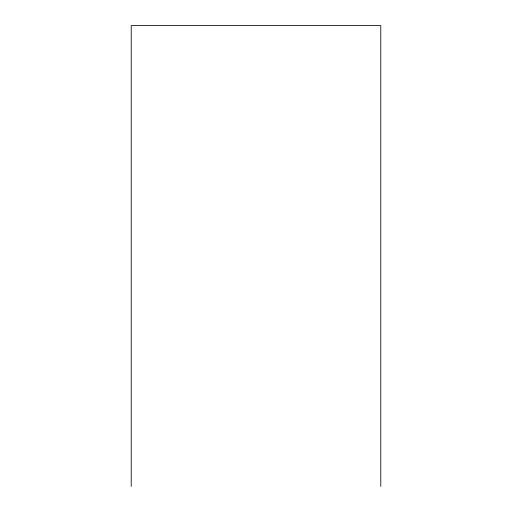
<?xml version="1.0" encoding="UTF-8"?>
<svg xmlns="http://www.w3.org/2000/svg" width="512" height="512" viewBox="0 0 512 512"><rect width="100%" height="100%" fill="white"/><g stroke="black" fill="none" stroke-linecap="round" stroke-linejoin="round"><path stroke-width="0.77" d="M380.787 486.4L380.787 25.6L131.213 25.6L131.213 486.4"/></g></svg>
